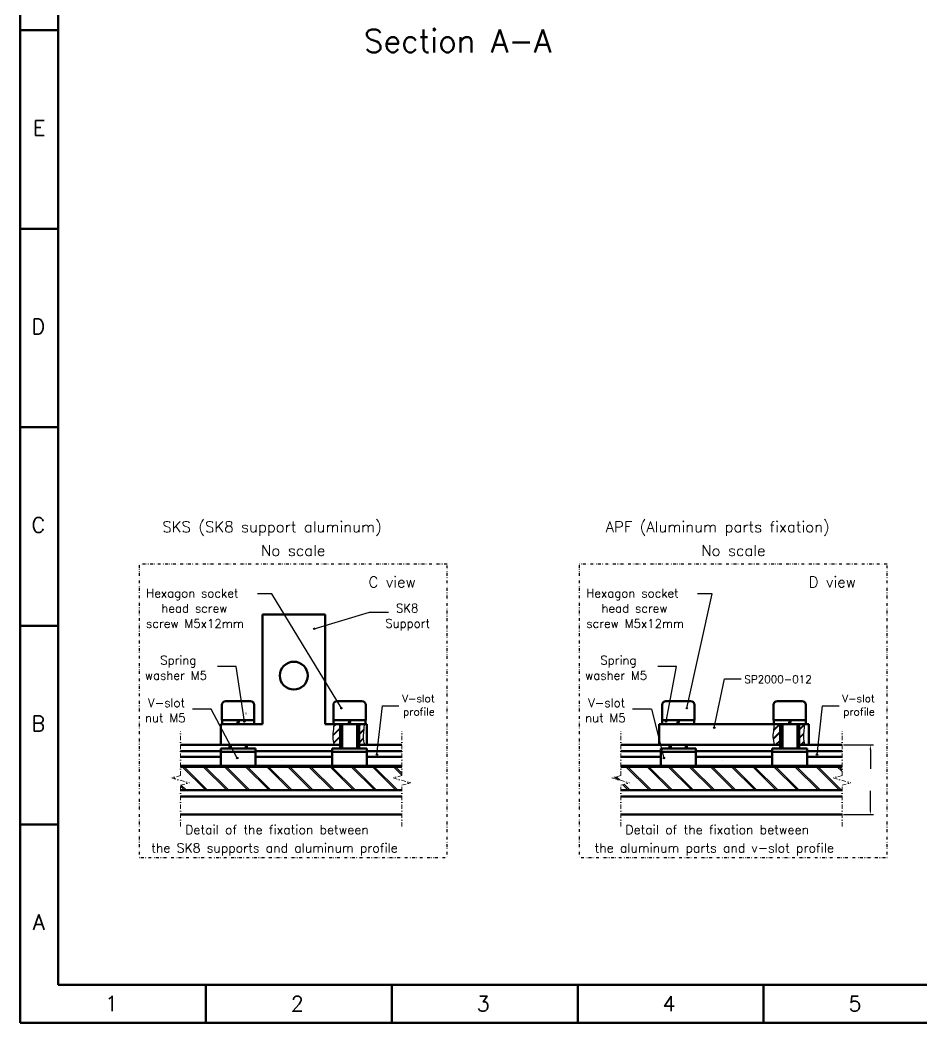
# Model space of a CAD drawing. Extents: x 28090 to 29926, y -10629 to -9321.
# Drawn here: x 28090 to 28684, y -10629 to -9968 of the extents above; entities that cross this region are included whole.
import ezdxf

# ---------------------------------------------------------------- set-up
doc = ezdxf.new("R2010")
doc.units = 0
doc.header["$PDMODE"] = 34
doc.linetypes.add('DASHDOTTINY', pattern=[3.81, 1.905, -0.9525, 0, -0.9525])
doc.linetypes.add('DIVIDETINY', pattern=[4.7625, 1.905, -0.9525, 0, -0.9525, 0, -0.9525])
doc.layers.get('0').update_dxf_attribs({"lineweight": 0})
for name, color, linetype in [('Cotas', 90, 'Continuous'), ('Detalhe', 132, 'DIVIDETINY'), ('Hachura', 9, 'Continuous')]:
    doc.layers.add(name, color=color, linetype=linetype)
for name, color, linetype, lineweight in [('Encurtamento', 61, 'DASHDOTTINY', 13), ('Fixação e Transmissão', 5, 'Continuous', 50), ('Perfis e Cantoneiras', 2, 'Continuous', 50), ('Peças Usinadas', 120, 'Continuous', 50)]:
    doc.layers.add(name, color=color, linetype=linetype, lineweight=lineweight)
doc.styles.get("Standard").update_dxf_attribs({"font": 'romans.shx'})
doc.dimstyles.get("Standard").update_dxf_attribs({"dimtxt": 3, "dimasz": 3, "dimexe": 2, "dimexo": 1, "dimgap": 1, "dimtad": 0, "dimtoh": 1, "dimcen": 0.09, "dimadec": 0, "dimazin": 0, "dimtfac": 1, "dimtdec": 4, "dimtofl": 0, "dimtmove": 0, "dimatfit": 3, "dimfxl": 1, "dimtolj": 1, "dimtzin": 0, "dimarcsym": 0})

# ---------------------------------------------------------------- blocks, each defined once
blk = doc.blocks.new('*D_1y')
at = {"color": 0, "linetype": 'ByBlock', "lineweight": -2}
for p, q in [((28632.12, -10445.57), (28651.76, -10445.57)), ((28649.76, -10448.57), (28649.76, -10461.29)), ((28649.76, -10488.43), (28649.76, -10475.72)), ((28632.12, -10491.43), (28651.76, -10491.43))]:
    blk.add_line(p, q, dxfattribs=at)
for points in [[(28649.76, -10445.57), (28649.26, -10448.57), (28649.76, -10445.57), (28650.26, -10448.57)], [(28649.76, -10491.43), (28650.26, -10488.43), (28649.76, -10491.43), (28649.26, -10488.43)]]:
    blk.add_solid(points, dxfattribs=at)
at = {"layer": 'Defpoints', "color": 0, "linetype": 'ByBlock', "lineweight": 0}
for p in [(28631.12, -10445.57), (28649.76, -10445.57), (28631.12, -10491.43), (28649.76, -10491.43)]:
    blk.add_point(p, dxfattribs=at)

msp = doc.modelspace()

# ---------------------------------------------------------------- hatches: boundary and pattern name
at = {"layer": 'Cotas'}
h = msp.add_hatch(color=256, dxfattribs=at)
h.dxf.hatch_style = 1
h.paths.add_polyline_path([(28283.585, -10369.49, 0.2411741), (28283.955, -10369.3, 0.6113775), (28283.585, -10368.578, 1), (28283.585, -10369.49)])
h = msp.add_hatch(color=256, dxfattribs=at)
h.dxf.hatch_style = 1
h.paths.add_polyline_path([(28301.542, -10421.889, 0.2411741), (28301.912, -10421.699, 0.6113775), (28301.542, -10420.977, 1), (28301.542, -10421.889)])
h = msp.add_hatch(color=256, dxfattribs=at)
h.dxf.hatch_style = 1
h.paths.add_polyline_path([(28528.907, -10421.889, 0.2411741), (28529.277, -10421.699, 0.6113775), (28528.907, -10420.977, 1), (28528.907, -10421.889)])
h = msp.add_hatch(color=256, dxfattribs=at)
h.dxf.hatch_style = 1
h.paths.add_polyline_path([(28237.626, -10430.658, 0.2411741), (28237.996, -10430.468, 0.6113775), (28237.626, -10429.746, 1), (28237.626, -10430.658)])
h = msp.add_hatch(color=256, dxfattribs=at)
h.dxf.hatch_style = 1
h.paths.add_polyline_path([(28515.21, -10430.658, 0.2411741), (28515.58, -10430.468, 0.6113775), (28515.21, -10429.746, 1), (28515.21, -10430.658)])
h = msp.add_hatch(color=256, dxfattribs=at)
h.dxf.hatch_style = 1
h.paths.add_polyline_path([(28546.958, -10434.728, 0.2411741), (28547.328, -10434.539, 0.6113775), (28546.958, -10433.816, 1), (28546.958, -10434.728)])
h = msp.add_hatch(color=256, dxfattribs=at)
h.dxf.hatch_style = 1
h.paths.add_polyline_path([(28324.822, -10452.379, 0.2411741), (28325.192, -10452.189, 0.6113775), (28324.822, -10451.466, 1), (28324.822, -10452.379)])
h = msp.add_hatch(color=256, dxfattribs=at)
h.dxf.hatch_style = 1
h.paths.add_polyline_path([(28614.613, -10452.379, 0.2411741), (28614.983, -10452.189, 0.6113775), (28614.613, -10451.466, 1), (28614.613, -10452.379)])
h = msp.add_hatch(color=256, dxfattribs=at)
h.dxf.hatch_style = 1
h.paths.add_polyline_path([(28232.95, -10454.621, 0.2411741), (28233.32, -10454.432, 0.6113775), (28232.95, -10453.709, 1), (28232.95, -10454.621)])
h = msp.add_hatch(color=256, dxfattribs=at)
h.dxf.hatch_style = 1
h.paths.add_polyline_path([(28513.773, -10454.621, 0.2411741), (28514.143, -10454.432, 0.6113775), (28513.773, -10453.709, 1), (28513.773, -10454.621)])
at = {"layer": 'Hachura'}
h = msp.add_hatch(dxfattribs=at)
h.set_pattern_fill('JIS_LC_8A', color=256, scale=0.5)
h.paths.add_polyline_path([(28300.62, -10431.815), (28296.631, -10431.815), (28296.627, -10432.007), (28296.626, -10432.115), (28296.624, -10432.223), (28296.622, -10432.331), (28296.619, -10432.439), (28296.617, -10432.547), (28296.615, -10432.654), (28296.612, -10432.762), (28296.61, -10432.87), (28296.608, -10432.924), (28296.607, -10432.978), (28296.605, -10433.032), (28296.604, -10433.086), (28296.602, -10433.14), (28296.601, -10433.194), (28296.599, -10433.248), (28296.597, -10433.302), (28296.596, -10433.356), (28296.594, -10433.41), (28296.592, -10433.464), (28296.59, -10433.518), (28296.588, -10433.572), (28296.586, -10433.626), (28296.584, -10433.68), (28296.581, -10433.734), (28296.579, -10433.788), (28296.577, -10433.842), (28296.574, -10433.896), (28296.572, -10433.95), (28296.569, -10434.004), (28296.566, -10434.058), (28296.563, -10434.111), (28296.561, -10434.165), (28296.558, -10434.219), (28296.554, -10434.273), (28296.551, -10434.327), (28296.548, -10434.381), (28296.545, -10434.435), (28296.541, -10434.489), (28296.537, -10434.543), (28296.534, -10434.597), (28296.53, -10434.651), (28296.526, -10434.705), (28296.522, -10434.759), (28296.518, -10434.813), (28296.514, -10434.867), (28296.509, -10434.921), (28296.505, -10434.974), (28296.5, -10435.028), (28296.495, -10435.082), (28296.491, -10435.136), (28296.485, -10435.19), (28296.48, -10435.244), (28296.477, -10435.283), (28296.473, -10435.321), (28296.469, -10435.36), (28296.465, -10435.398), (28296.461, -10435.437), (28296.457, -10435.475), (28296.453, -10435.514), (28296.449, -10435.552), (28296.444, -10435.591), (28296.44, -10435.629), (28296.436, -10435.668), (28296.431, -10435.706), (28296.427, -10435.744), (28296.422, -10435.783), (28296.418, -10435.821), (28296.413, -10435.86), (28296.409, -10435.898), (28296.404, -10435.937), (28296.395, -10436.014), (28296.385, -10436.091), (28296.375, -10436.168), (28296.365, -10436.245), (28296.355, -10436.322), (28296.345, -10436.398), (28296.335, -10436.475), (28296.325, -10436.552), (28296.315, -10436.629), (28296.294, -10436.783), (28296.252, -10437.09), (28296.232, -10437.244), (28296.222, -10437.321), (28296.211, -10437.398), (28296.201, -10437.475), (28296.191, -10437.551), (28296.181, -10437.628), (28296.171, -10437.705), (28296.162, -10437.782), (28296.152, -10437.858), (28296.143, -10437.935), (28296.138, -10437.974), (28296.134, -10438.012), (28296.129, -10438.05), (28296.125, -10438.089), (28296.12, -10438.127), (28296.116, -10438.165), (28296.111, -10438.204), (28296.107, -10438.242), (28296.103, -10438.28), (28296.099, -10438.319), (28296.094, -10438.357), (28296.09, -10438.395), (28296.086, -10438.434), (28296.082, -10438.472), (28296.078, -10438.51), (28296.075, -10438.549), (28296.071, -10438.587), (28296.067, -10438.625), (28296.064, -10438.664), (28296.06, -10438.702), (28296.056, -10438.74), (28296.053, -10438.779), (28296.05, -10438.817), (28296.046, -10438.855), (28296.043, -10438.894), (28296.04, -10438.932), (28296.037, -10438.97), (28296.034, -10439.009), (28296.031, -10439.047), (28296.029, -10439.085), (28296.026, -10439.123), (28296.023, -10439.162), (28296.021, -10439.2), (28296.018, -10439.238), (28296.016, -10439.276), (28296.014, -10439.315), (28296.012, -10439.353), (28296.01, -10439.391), (28296.008, -10439.43), (28296.006, -10439.468), (28296.004, -10439.506), (28296.003, -10439.544), (28296.001, -10439.582), (28296, -10439.621), (28295.999, -10439.659), (28295.997, -10439.697), (28295.996, -10439.735), (28295.995, -10439.774), (28295.995, -10439.812), (28295.994, -10439.85), (28295.993, -10439.888), (28295.993, -10439.927), (28295.992, -10439.965), (28295.992, -10440.003), (28295.992, -10440.041), (28295.992, -10440.079), (28295.992, -10440.117), (28295.993, -10440.156), (28295.993, -10440.177), (28295.993, -10440.198), (28295.993, -10440.219), (28295.994, -10440.24), (28295.994, -10440.283), (28295.995, -10440.325), (28295.996, -10440.368), (28295.998, -10440.41), (28295.999, -10440.452), (28296.001, -10440.495), (28296.002, -10440.537), (28296.004, -10440.579), (28296.006, -10440.622), (28296.008, -10440.664), (28296.011, -10440.706), (28296.013, -10440.749), (28296.016, -10440.791), (28296.019, -10440.833), (28296.021, -10440.876), (28296.024, -10440.918), (28296.028, -10440.96), (28296.031, -10441.003), (28296.034, -10441.045), (28296.038, -10441.087), (28296.042, -10441.129), (28296.046, -10441.172), (28296.049, -10441.214), (28296.054, -10441.256), (28296.058, -10441.299), (28296.062, -10441.341), (28296.067, -10441.383), (28296.071, -10441.425), (28296.076, -10441.468), (28296.081, -10441.51), (28296.086, -10441.552), (28296.091, -10441.594), (28296.096, -10441.637), (28296.102, -10441.679), (28296.107, -10441.721), (28296.113, -10441.763), (28296.118, -10441.806), (28296.124, -10441.848), (28296.13, -10441.89), (28296.136, -10441.932), (28296.142, -10441.974), (28296.148, -10442.017), (28296.155, -10442.059), (28296.161, -10442.101), (28296.168, -10442.143), (28296.174, -10442.186), (28296.181, -10442.228), (28296.188, -10442.27), (28296.195, -10442.312), (28296.202, -10442.354), (28296.209, -10442.396), (28296.216, -10442.439), (28296.224, -10442.481), (28296.231, -10442.523), (28296.239, -10442.565), (28296.246, -10442.607), (28296.254, -10442.65), (28296.262, -10442.692), (28296.27, -10442.734), (28296.278, -10442.776), (28296.286, -10442.818), (28296.294, -10442.86), (28296.302, -10442.903), (28296.31, -10442.945), (28296.319, -10442.987), (28296.327, -10443.029), (28296.336, -10443.071), (28296.344, -10443.113), (28296.353, -10443.155), (28296.362, -10443.198), (28296.37, -10443.24), (28296.379, -10443.282), (28296.388, -10443.324), (28296.397, -10443.366), (28296.406, -10443.408), (28296.415, -10443.45), (28296.425, -10443.492), (28296.434, -10443.535), (28296.443, -10443.577), (28296.453, -10443.619), (28296.462, -10443.661), (28296.472, -10443.703), (28296.481, -10443.745), (28296.491, -10443.787), (28296.5, -10443.829), (28296.51, -10443.872), (28296.52, -10443.914), (28296.53, -10443.956), (28296.54, -10443.998), (28296.549, -10444.04), (28296.559, -10444.082), (28296.569, -10444.124), (28296.579, -10444.166), (28296.59, -10444.208), (28296.61, -10444.293), (28296.63, -10444.377), (28296.651, -10444.461), (28296.672, -10444.545), (28296.692, -10444.629), (28296.713, -10444.713), (28296.734, -10444.798), (28296.756, -10444.882), (28296.777, -10444.966), (28296.798, -10445.05), (28296.82, -10445.134), (28296.841, -10445.218), (28296.884, -10445.387), (28296.927, -10445.554), (28296.927, -10445.573), (28300.62, -10445.573), (28300.62, -10431.815)])
h = msp.add_hatch(dxfattribs=at)
h.set_pattern_fill('JIS_LC_8A', color=256, scale=0.5)
h.paths.add_polyline_path([(28316.344, -10436.265), (28316.352, -10436.195), (28316.359, -10436.125), (28316.367, -10436.056), (28316.374, -10435.986), (28316.381, -10435.916), (28316.388, -10435.847), (28316.395, -10435.777), (28316.402, -10435.707), (28316.409, -10435.637), (28316.415, -10435.577), (28316.42, -10435.517), (28316.426, -10435.457), (28316.431, -10435.398), (28316.437, -10435.338), (28316.442, -10435.278), (28316.447, -10435.218), (28316.452, -10435.158), (28316.457, -10435.098), (28316.462, -10435.038), (28316.466, -10434.978), (28316.471, -10434.918), (28316.476, -10434.858), (28316.48, -10434.798), (28316.485, -10434.738), (28316.489, -10434.678), (28316.493, -10434.618), (28316.497, -10434.558), (28316.502, -10434.498), (28316.506, -10434.438), (28316.51, -10434.378), (28316.514, -10434.318), (28316.517, -10434.258), (28316.521, -10434.199), (28316.525, -10434.139), (28316.529, -10434.079), (28316.532, -10434.019), (28316.536, -10433.959), (28316.539, -10433.899), (28316.543, -10433.839), (28316.546, -10433.779), (28316.549, -10433.719), (28316.552, -10433.659), (28316.556, -10433.599), (28316.559, -10433.539), (28316.562, -10433.479), (28316.565, -10433.419), (28316.568, -10433.359), (28316.571, -10433.299), (28316.574, -10433.239), (28316.58, -10433.119), (28316.585, -10432.999), (28316.591, -10432.88), (28316.596, -10432.76), (28316.601, -10432.64), (28316.607, -10432.52), (28316.612, -10432.4), (28316.617, -10432.28), (28316.627, -10432.04), (28316.636, -10431.815), (28313.086, -10431.815), (28313.086, -10445.573), (28316.865, -10445.573), (28316.828, -10445.407), (28316.79, -10445.236), (28316.771, -10445.15), (28316.753, -10445.065), (28316.734, -10444.979), (28316.715, -10444.893), (28316.697, -10444.808), (28316.678, -10444.722), (28316.66, -10444.637), (28316.641, -10444.551), (28316.623, -10444.466), (28316.605, -10444.38), (28316.587, -10444.295), (28316.569, -10444.209), (28316.551, -10444.124), (28316.534, -10444.038), (28316.525, -10443.995), (28316.516, -10443.952), (28316.508, -10443.91), (28316.499, -10443.867), (28316.491, -10443.824), (28316.482, -10443.781), (28316.474, -10443.738), (28316.465, -10443.696), (28316.457, -10443.653), (28316.448, -10443.61), (28316.44, -10443.567), (28316.432, -10443.524), (28316.424, -10443.482), (28316.416, -10443.439), (28316.408, -10443.396), (28316.4, -10443.353), (28316.392, -10443.31), (28316.384, -10443.268), (28316.376, -10443.225), (28316.368, -10443.182), (28316.361, -10443.139), (28316.353, -10443.096), (28316.345, -10443.053), (28316.338, -10443.011), (28316.331, -10442.968), (28316.323, -10442.925), (28316.316, -10442.882), (28316.309, -10442.839), (28316.301, -10442.796), (28316.294, -10442.754), (28316.287, -10442.711), (28316.28, -10442.668), (28316.274, -10442.625), (28316.267, -10442.582), (28316.26, -10442.539), (28316.253, -10442.497), (28316.247, -10442.454), (28316.24, -10442.411), (28316.234, -10442.368), (28316.228, -10442.325), (28316.221, -10442.282), (28316.215, -10442.239), (28316.209, -10442.197), (28316.203, -10442.154), (28316.197, -10442.111), (28316.192, -10442.068), (28316.186, -10442.025), (28316.18, -10441.982), (28316.175, -10441.939), (28316.169, -10441.896), (28316.164, -10441.853), (28316.159, -10441.811), (28316.154, -10441.768), (28316.149, -10441.725), (28316.144, -10441.682), (28316.139, -10441.639), (28316.134, -10441.596), (28316.13, -10441.553), (28316.125, -10441.51), (28316.121, -10441.467), (28316.116, -10441.424), (28316.112, -10441.381), (28316.108, -10441.339), (28316.104, -10441.296), (28316.1, -10441.253), (28316.097, -10441.21), (28316.093, -10441.167), (28316.089, -10441.124), (28316.086, -10441.081), (28316.083, -10441.038), (28316.079, -10440.995), (28316.076, -10440.952), (28316.073, -10440.909), (28316.071, -10440.866), (28316.068, -10440.823), (28316.065, -10440.78), (28316.063, -10440.737), (28316.061, -10440.694), (28316.058, -10440.651), (28316.056, -10440.608), (28316.054, -10440.565), (28316.053, -10440.522), (28316.051, -10440.479), (28316.049, -10440.436), (28316.048, -10440.393), (28316.047, -10440.35), (28316.045, -10440.307), (28316.044, -10440.264), (28316.044, -10440.221), (28316.043, -10440.178), (28316.042, -10440.135), (28316.042, -10440.092), (28316.041, -10440.057), (28316.041, -10440.023), (28316.041, -10439.988), (28316.041, -10439.953), (28316.041, -10439.919), (28316.041, -10439.884), (28316.042, -10439.849), (28316.042, -10439.814), (28316.043, -10439.78), (28316.043, -10439.745), (28316.044, -10439.71), (28316.044, -10439.676), (28316.045, -10439.641), (28316.046, -10439.606), (28316.047, -10439.571), (28316.048, -10439.537), (28316.049, -10439.502), (28316.05, -10439.467), (28316.051, -10439.433), (28316.053, -10439.398), (28316.054, -10439.363), (28316.055, -10439.328), (28316.057, -10439.294), (28316.058, -10439.259), (28316.06, -10439.224), (28316.062, -10439.189), (28316.064, -10439.155), (28316.065, -10439.12), (28316.067, -10439.085), (28316.069, -10439.05), (28316.071, -10439.016), (28316.073, -10438.981), (28316.076, -10438.946), (28316.078, -10438.911), (28316.08, -10438.877), (28316.082, -10438.842), (28316.085, -10438.807), (28316.087, -10438.772), (28316.09, -10438.737), (28316.092, -10438.703), (28316.095, -10438.668), (28316.098, -10438.633), (28316.1, -10438.598), (28316.103, -10438.564), (28316.106, -10438.529), (28316.109, -10438.494), (28316.112, -10438.459), (28316.114, -10438.424), (28316.117, -10438.39), (28316.12, -10438.355), (28316.124, -10438.32), (28316.127, -10438.285), (28316.133, -10438.216), (28316.139, -10438.146), (28316.146, -10438.076), (28316.153, -10438.007), (28316.16, -10437.937), (28316.167, -10437.868), (28316.174, -10437.798), (28316.181, -10437.728), (28316.189, -10437.659), (28316.196, -10437.589), (28316.204, -10437.519), (28316.211, -10437.45), (28316.219, -10437.38), (28316.227, -10437.31), (28316.234, -10437.241), (28316.242, -10437.171), (28316.258, -10437.032), (28316.29, -10436.753), (28316.305, -10436.613), (28316.321, -10436.474), (28316.329, -10436.404), (28316.336, -10436.335), (28316.344, -10436.265)])
h = msp.add_hatch(dxfattribs=at)
h.set_pattern_fill('JIS_LC_8A', color=256, scale=0.5)
h.paths.add_polyline_path([(28590.411, -10431.815), (28586.421, -10431.815), (28586.418, -10432.007), (28586.416, -10432.115), (28586.414, -10432.223), (28586.412, -10432.331), (28586.41, -10432.439), (28586.408, -10432.547), (28586.405, -10432.654), (28586.403, -10432.762), (28586.4, -10432.87), (28586.399, -10432.924), (28586.397, -10432.978), (28586.396, -10433.032), (28586.394, -10433.086), (28586.393, -10433.14), (28586.391, -10433.194), (28586.39, -10433.248), (28586.388, -10433.302), (28586.386, -10433.356), (28586.384, -10433.41), (28586.382, -10433.464), (28586.38, -10433.518), (28586.378, -10433.572), (28586.376, -10433.626), (28586.374, -10433.68), (28586.372, -10433.734), (28586.369, -10433.788), (28586.367, -10433.842), (28586.365, -10433.896), (28586.362, -10433.95), (28586.359, -10434.004), (28586.357, -10434.058), (28586.354, -10434.111), (28586.351, -10434.165), (28586.348, -10434.219), (28586.345, -10434.273), (28586.342, -10434.327), (28586.338, -10434.381), (28586.335, -10434.435), (28586.332, -10434.489), (28586.328, -10434.543), (28586.324, -10434.597), (28586.32, -10434.651), (28586.316, -10434.705), (28586.312, -10434.759), (28586.308, -10434.813), (28586.304, -10434.867), (28586.3, -10434.921), (28586.295, -10434.974), (28586.291, -10435.028), (28586.286, -10435.082), (28586.281, -10435.136), (28586.276, -10435.19), (28586.271, -10435.244), (28586.267, -10435.283), (28586.263, -10435.321), (28586.259, -10435.36), (28586.255, -10435.398), (28586.251, -10435.437), (28586.247, -10435.475), (28586.243, -10435.514), (28586.239, -10435.552), (28586.235, -10435.591), (28586.23, -10435.629), (28586.226, -10435.668), (28586.222, -10435.706), (28586.217, -10435.744), (28586.213, -10435.783), (28586.208, -10435.821), (28586.204, -10435.86), (28586.199, -10435.898), (28586.194, -10435.937), (28586.185, -10436.014), (28586.175, -10436.091), (28586.166, -10436.168), (28586.156, -10436.245), (28586.146, -10436.322), (28586.136, -10436.398), (28586.126, -10436.475), (28586.115, -10436.552), (28586.105, -10436.629), (28586.084, -10436.783), (28586.043, -10437.09), (28586.022, -10437.244), (28586.012, -10437.321), (28586.002, -10437.398), (28585.992, -10437.475), (28585.982, -10437.551), (28585.972, -10437.628), (28585.962, -10437.705), (28585.952, -10437.782), (28585.943, -10437.858), (28585.933, -10437.935), (28585.929, -10437.974), (28585.924, -10438.012), (28585.919, -10438.05), (28585.915, -10438.089), (28585.911, -10438.127), (28585.906, -10438.165), (28585.902, -10438.204), (28585.897, -10438.242), (28585.893, -10438.28), (28585.889, -10438.319), (28585.885, -10438.357), (28585.881, -10438.395), (28585.877, -10438.434), (28585.873, -10438.472), (28585.869, -10438.51), (28585.865, -10438.549), (28585.861, -10438.587), (28585.858, -10438.625), (28585.854, -10438.664), (28585.85, -10438.702), (28585.847, -10438.74), (28585.844, -10438.779), (28585.84, -10438.817), (28585.837, -10438.855), (28585.834, -10438.894), (28585.831, -10438.932), (28585.828, -10438.97), (28585.825, -10439.009), (28585.822, -10439.047), (28585.819, -10439.085), (28585.816, -10439.123), (28585.814, -10439.162), (28585.811, -10439.2), (28585.809, -10439.238), (28585.807, -10439.276), (28585.804, -10439.315), (28585.802, -10439.353), (28585.8, -10439.391), (28585.798, -10439.43), (28585.796, -10439.468), (28585.795, -10439.506), (28585.793, -10439.544), (28585.792, -10439.582), (28585.79, -10439.621), (28585.789, -10439.659), (28585.788, -10439.697), (28585.787, -10439.735), (28585.786, -10439.774), (28585.785, -10439.812), (28585.784, -10439.85), (28585.784, -10439.888), (28585.783, -10439.927), (28585.783, -10439.965), (28585.783, -10440.003), (28585.782, -10440.041), (28585.782, -10440.079), (28585.783, -10440.117), (28585.783, -10440.156), (28585.783, -10440.177), (28585.783, -10440.198), (28585.784, -10440.219), (28585.784, -10440.24), (28585.785, -10440.283), (28585.786, -10440.325), (28585.787, -10440.368), (28585.788, -10440.41), (28585.79, -10440.452), (28585.791, -10440.495), (28585.793, -10440.537), (28585.795, -10440.579), (28585.797, -10440.622), (28585.799, -10440.664), (28585.801, -10440.706), (28585.804, -10440.749), (28585.806, -10440.791), (28585.809, -10440.833), (28585.812, -10440.876), (28585.815, -10440.918), (28585.818, -10440.96), (28585.821, -10441.003), (28585.825, -10441.045), (28585.828, -10441.087), (28585.832, -10441.129), (28585.836, -10441.172), (28585.84, -10441.214), (28585.844, -10441.256), (28585.848, -10441.299), (28585.853, -10441.341), (28585.857, -10441.383), (28585.862, -10441.425), (28585.866, -10441.468), (28585.871, -10441.51), (28585.876, -10441.552), (28585.881, -10441.594), (28585.887, -10441.637), (28585.892, -10441.679), (28585.897, -10441.721), (28585.903, -10441.763), (28585.909, -10441.806), (28585.914, -10441.848), (28585.92, -10441.89), (28585.926, -10441.932), (28585.933, -10441.974), (28585.939, -10442.017), (28585.945, -10442.059), (28585.952, -10442.101), (28585.958, -10442.143), (28585.965, -10442.186), (28585.972, -10442.228), (28585.978, -10442.27), (28585.985, -10442.312), (28585.992, -10442.354), (28586, -10442.396), (28586.007, -10442.439), (28586.014, -10442.481), (28586.022, -10442.523), (28586.029, -10442.565), (28586.037, -10442.607), (28586.044, -10442.65), (28586.052, -10442.692), (28586.06, -10442.734), (28586.068, -10442.776), (28586.076, -10442.818), (28586.084, -10442.86), (28586.092, -10442.903), (28586.101, -10442.945), (28586.109, -10442.987), (28586.117, -10443.029), (28586.126, -10443.071), (28586.135, -10443.113), (28586.143, -10443.155), (28586.152, -10443.198), (28586.161, -10443.24), (28586.17, -10443.282), (28586.179, -10443.324), (28586.188, -10443.366), (28586.197, -10443.408), (28586.206, -10443.45), (28586.215, -10443.492), (28586.224, -10443.535), (28586.234, -10443.577), (28586.243, -10443.619), (28586.252, -10443.661), (28586.262, -10443.703), (28586.272, -10443.745), (28586.281, -10443.787), (28586.291, -10443.829), (28586.301, -10443.872), (28586.31, -10443.914), (28586.32, -10443.956), (28586.33, -10443.998), (28586.34, -10444.04), (28586.35, -10444.082), (28586.36, -10444.124), (28586.37, -10444.166), (28586.38, -10444.208), (28586.4, -10444.293), (28586.421, -10444.377), (28586.441, -10444.461), (28586.462, -10444.545), (28586.483, -10444.629), (28586.504, -10444.713), (28586.525, -10444.798), (28586.546, -10444.882), (28586.567, -10444.966), (28586.589, -10445.05), (28586.61, -10445.134), (28586.631, -10445.218), (28586.674, -10445.387), (28586.717, -10445.554), (28586.717, -10445.573), (28590.411, -10445.573), (28590.411, -10431.815)])
h = msp.add_hatch(dxfattribs=at)
h.set_pattern_fill('JIS_LC_8A', color=256, scale=0.5)
h.paths.add_polyline_path([(28606.135, -10436.265), (28606.142, -10436.195), (28606.15, -10436.125), (28606.157, -10436.056), (28606.164, -10435.986), (28606.172, -10435.916), (28606.179, -10435.847), (28606.186, -10435.777), (28606.193, -10435.707), (28606.199, -10435.637), (28606.205, -10435.577), (28606.211, -10435.517), (28606.216, -10435.457), (28606.222, -10435.398), (28606.227, -10435.338), (28606.232, -10435.278), (28606.237, -10435.218), (28606.242, -10435.158), (28606.247, -10435.098), (28606.252, -10435.038), (28606.257, -10434.978), (28606.262, -10434.918), (28606.266, -10434.858), (28606.271, -10434.798), (28606.275, -10434.738), (28606.279, -10434.678), (28606.284, -10434.618), (28606.288, -10434.558), (28606.292, -10434.498), (28606.296, -10434.438), (28606.3, -10434.378), (28606.304, -10434.318), (28606.308, -10434.258), (28606.312, -10434.199), (28606.315, -10434.139), (28606.319, -10434.079), (28606.323, -10434.019), (28606.326, -10433.959), (28606.33, -10433.899), (28606.333, -10433.839), (28606.336, -10433.779), (28606.34, -10433.719), (28606.343, -10433.659), (28606.346, -10433.599), (28606.349, -10433.539), (28606.352, -10433.479), (28606.355, -10433.419), (28606.358, -10433.359), (28606.361, -10433.299), (28606.364, -10433.239), (28606.37, -10433.119), (28606.376, -10432.999), (28606.381, -10432.88), (28606.387, -10432.76), (28606.392, -10432.64), (28606.397, -10432.52), (28606.402, -10432.4), (28606.407, -10432.28), (28606.417, -10432.04), (28606.426, -10431.815), (28602.876, -10431.815), (28602.876, -10445.573), (28606.655, -10445.573), (28606.618, -10445.407), (28606.581, -10445.236), (28606.562, -10445.15), (28606.543, -10445.065), (28606.524, -10444.979), (28606.506, -10444.893), (28606.487, -10444.808), (28606.468, -10444.722), (28606.45, -10444.637), (28606.432, -10444.551), (28606.413, -10444.466), (28606.395, -10444.38), (28606.377, -10444.295), (28606.359, -10444.209), (28606.342, -10444.124), (28606.324, -10444.038), (28606.315, -10443.995), (28606.307, -10443.952), (28606.298, -10443.91), (28606.29, -10443.867), (28606.281, -10443.824), (28606.272, -10443.781), (28606.264, -10443.738), (28606.256, -10443.696), (28606.247, -10443.653), (28606.239, -10443.61), (28606.231, -10443.567), (28606.222, -10443.524), (28606.214, -10443.482), (28606.206, -10443.439), (28606.198, -10443.396), (28606.19, -10443.353), (28606.182, -10443.31), (28606.174, -10443.268), (28606.167, -10443.225), (28606.159, -10443.182), (28606.151, -10443.139), (28606.143, -10443.096), (28606.136, -10443.053), (28606.128, -10443.011), (28606.121, -10442.968), (28606.114, -10442.925), (28606.106, -10442.882), (28606.099, -10442.839), (28606.092, -10442.796), (28606.085, -10442.754), (28606.078, -10442.711), (28606.071, -10442.668), (28606.064, -10442.625), (28606.057, -10442.582), (28606.05, -10442.539), (28606.044, -10442.497), (28606.037, -10442.454), (28606.031, -10442.411), (28606.024, -10442.368), (28606.018, -10442.325), (28606.012, -10442.282), (28606.006, -10442.239), (28606, -10442.197), (28605.994, -10442.154), (28605.988, -10442.111), (28605.982, -10442.068), (28605.976, -10442.025), (28605.971, -10441.982), (28605.965, -10441.939), (28605.96, -10441.896), (28605.955, -10441.853), (28605.949, -10441.811), (28605.944, -10441.768), (28605.939, -10441.725), (28605.934, -10441.682), (28605.929, -10441.639), (28605.925, -10441.596), (28605.92, -10441.553), (28605.916, -10441.51), (28605.911, -10441.467), (28605.907, -10441.424), (28605.903, -10441.381), (28605.899, -10441.339), (28605.895, -10441.296), (28605.891, -10441.253), (28605.887, -10441.21), (28605.883, -10441.167), (28605.88, -10441.124), (28605.876, -10441.081), (28605.873, -10441.038), (28605.87, -10440.995), (28605.867, -10440.952), (28605.864, -10440.909), (28605.861, -10440.866), (28605.858, -10440.823), (28605.856, -10440.78), (28605.853, -10440.737), (28605.851, -10440.694), (28605.849, -10440.651), (28605.847, -10440.608), (28605.845, -10440.565), (28605.843, -10440.522), (28605.841, -10440.479), (28605.84, -10440.436), (28605.838, -10440.393), (28605.837, -10440.35), (28605.836, -10440.307), (28605.835, -10440.264), (28605.834, -10440.221), (28605.833, -10440.178), (28605.833, -10440.135), (28605.832, -10440.092), (28605.832, -10440.057), (28605.832, -10440.023), (28605.832, -10439.988), (28605.832, -10439.953), (28605.832, -10439.919), (28605.832, -10439.884), (28605.832, -10439.849), (28605.833, -10439.814), (28605.833, -10439.78), (28605.833, -10439.745), (28605.834, -10439.71), (28605.835, -10439.676), (28605.836, -10439.641), (28605.836, -10439.606), (28605.837, -10439.571), (28605.838, -10439.537), (28605.839, -10439.502), (28605.84, -10439.467), (28605.842, -10439.433), (28605.843, -10439.398), (28605.844, -10439.363), (28605.846, -10439.328), (28605.847, -10439.294), (28605.849, -10439.259), (28605.851, -10439.224), (28605.852, -10439.189), (28605.854, -10439.155), (28605.856, -10439.12), (28605.858, -10439.085), (28605.86, -10439.05), (28605.862, -10439.016), (28605.864, -10438.981), (28605.866, -10438.946), (28605.868, -10438.911), (28605.87, -10438.877), (28605.873, -10438.842), (28605.875, -10438.807), (28605.878, -10438.772), (28605.88, -10438.737), (28605.883, -10438.703), (28605.885, -10438.668), (28605.888, -10438.633), (28605.891, -10438.598), (28605.893, -10438.564), (28605.896, -10438.529), (28605.899, -10438.494), (28605.902, -10438.459), (28605.905, -10438.424), (28605.908, -10438.39), (28605.911, -10438.355), (28605.914, -10438.32), (28605.917, -10438.285), (28605.923, -10438.216), (28605.93, -10438.146), (28605.937, -10438.076), (28605.943, -10438.007), (28605.95, -10437.937), (28605.957, -10437.868), (28605.964, -10437.798), (28605.972, -10437.728), (28605.979, -10437.659), (28605.986, -10437.589), (28605.994, -10437.519), (28606.002, -10437.45), (28606.009, -10437.38), (28606.017, -10437.31), (28606.025, -10437.241), (28606.033, -10437.171), (28606.048, -10437.032), (28606.08, -10436.753), (28606.096, -10436.613), (28606.111, -10436.474), (28606.119, -10436.404), (28606.127, -10436.335), (28606.135, -10436.265)])
h = msp.add_hatch(dxfattribs=at)
h.set_pattern_fill('JIS_LC_8A', color=256, scale=1.261202, angle=270)
h.paths.add_polyline_path([(28341.329, -10475.381), (28341.329, -10472.122), (28347.174, -10470.519), (28335.484, -10467.314), (28341.329, -10465.711), (28341.329, -10459.903), (28195.594, -10459.903), (28195.594, -10465.711), (28189.748, -10467.314), (28201.439, -10470.519), (28195.594, -10472.122), (28195.594, -10475.381), (28341.329, -10475.381)])
h = msp.add_hatch(dxfattribs=at)
h.set_pattern_fill('JIS_LC_8A', color=256, scale=1.261202, angle=270)
h.paths.add_polyline_path([(28631.119, -10475.381), (28631.119, -10472.122), (28636.965, -10470.519), (28625.274, -10467.314), (28631.119, -10465.711), (28631.119, -10459.903), (28485.384, -10459.903), (28485.384, -10465.711), (28479.539, -10467.314), (28491.229, -10470.519), (28485.384, -10472.122), (28485.384, -10475.381), (28631.119, -10475.381)])

# ---------------------------------------------------------------- linework, layer by layer
at = {"layer": 'Cotas'}
for p, q in [((28255.74, -10346.027), (28246.139, -10346.027)), ((28301.542, -10421.433), (28255.74, -10346.027)), ((28528.907, -10421.433), (28545.531, -10346.027)), ((28545.531, -10346.027), (28535.929, -10346.027)), ((28283.585, -10369.034), (28320.061, -10358.202)), ((28320.061, -10358.202), (28332.412, -10358.202)), ((28232.289, -10393.889), (28219.938, -10393.889)), ((28237.626, -10430.202), (28232.289, -10393.889)), ((28522.079, -10393.889), (28509.728, -10393.889)), ((28515.21, -10430.202), (28522.079, -10393.889)), ((28546.958, -10434.272), (28553.753, -10402.12)), ((28553.753, -10402.12), (28564.645, -10402.12)), ((28215.785, -10421.903), (28203.434, -10421.903)), ((28232.95, -10454.165), (28215.785, -10421.903)), ((28324.822, -10451.922), (28328.444, -10419.771)), ((28328.444, -10419.771), (28339.335, -10419.771)), ((28505.576, -10421.903), (28493.225, -10421.903)), ((28505.576, -10421.903), (28513.773, -10454.165)), ((28614.613, -10451.922), (28618.234, -10419.771)), ((28618.234, -10419.771), (28629.126, -10419.771))]:
    msp.add_line(p, q, dxfattribs=at)
for centre in [(28283.585, -10369.034), (28301.542, -10421.433), (28528.907, -10421.433), (28237.626, -10430.202), (28515.21, -10430.202), (28546.958, -10434.272), (28324.822, -10451.922), (28614.613, -10451.922), (28232.95, -10454.165), (28513.773, -10454.165)]:
    msp.add_circle(centre, 0.456, dxfattribs=at)
at = {"layer": 'Detalhe', "flags": 128}
for points in [[(28371.033, -10326.524), (28168.323, -10326.524), (28168.323, -10519.683), (28371.033, -10519.683)], [(28660.823, -10326.524), (28458.114, -10326.524), (28458.114, -10519.683), (28660.823, -10519.683)]]:
    msp.add_lwpolyline(points, close=True, dxfattribs=at)
at = {"layer": 'Encurtamento', "color": 4, "ltscale": 1.5}
for p, q in [((28195.594, -10465.711), (28195.594, -10436.547)), ((28341.329, -10465.711), (28341.329, -10436.547)), ((28485.384, -10465.711), (28485.384, -10436.547)), ((28631.119, -10465.711), (28631.119, -10436.547)), ((28195.594, -10465.711), (28189.748, -10467.314)), ((28189.748, -10467.314), (28201.439, -10470.519)), ((28195.594, -10472.122), (28201.439, -10470.519)), ((28195.594, -10499.319), (28195.594, -10472.122)), ((28341.329, -10465.711), (28335.484, -10467.314)), ((28335.484, -10467.314), (28347.174, -10470.519)), ((28341.329, -10472.122), (28347.174, -10470.519)), ((28341.329, -10499.319), (28341.329, -10472.122)), ((28485.384, -10465.711), (28479.539, -10467.314)), ((28479.539, -10467.314), (28491.229, -10470.519)), ((28485.384, -10472.122), (28491.229, -10470.519)), ((28485.384, -10499.319), (28485.384, -10472.122)), ((28631.119, -10465.711), (28625.274, -10467.314)), ((28625.274, -10467.314), (28636.965, -10470.519)), ((28631.119, -10472.122), (28636.965, -10470.519)), ((28631.119, -10499.319), (28631.119, -10472.122))]:
    msp.add_line(p, q, dxfattribs=at)
at = {"layer": 'Fixação e Transmissão'}
for p, q in [((28249.528, -10431.815), (28249.528, -10359.585)), ((28290.802, -10359.585), (28249.528, -10359.585)), ((28290.802, -10431.815), (28290.802, -10359.585)), ((28222.818, -10429.292), (28222.818, -10419.26)), ((28225.326, -10416.752), (28241.628, -10416.752)), ((28244.136, -10419.26), (28244.136, -10429.292)), ((28296.194, -10429.292), (28296.194, -10419.26)), ((28298.702, -10416.752), (28315.004, -10416.752)), ((28317.512, -10419.26), (28317.512, -10429.292)), ((28512.608, -10429.292), (28512.608, -10419.26)), ((28515.116, -10416.752), (28531.418, -10416.752)), ((28533.926, -10419.26), (28533.926, -10429.292)), ((28585.984, -10429.292), (28585.984, -10419.26)), ((28588.492, -10416.752), (28604.794, -10416.752)), ((28607.302, -10419.26), (28607.302, -10429.292)), ((28222.012, -10445.573), (28222.012, -10431.815)), ((28222.012, -10431.815), (28249.528, -10431.815)), ((28222.818, -10429.292), (28244.136, -10429.292)), ((28222.929, -10429.292), (28233.477, -10429.292)), ((28222.929, -10431.815), (28244.026, -10431.815)), ((28233.477, -10429.292), (28232.795, -10431.815)), ((28234.16, -10429.292), (28233.477, -10431.815)), ((28318.318, -10431.815), (28290.802, -10431.815)), ((28296.194, -10429.292), (28317.512, -10429.292)), ((28296.305, -10429.292), (28306.853, -10429.292)), ((28296.305, -10431.815), (28317.402, -10431.815)), ((28300.62, -10431.815), (28300.62, -10447.864)), ((28301.12, -10431.815), (28301.12, -10447.864)), ((28306.853, -10429.292), (28306.171, -10431.815)), ((28307.536, -10429.292), (28306.853, -10431.815)), ((28312.586, -10431.815), (28312.586, -10447.864)), ((28313.086, -10431.815), (28313.086, -10447.864)), ((28318.318, -10445.573), (28318.318, -10431.815)), ((28512.608, -10429.292), (28533.926, -10429.292)), ((28512.72, -10429.292), (28523.268, -10429.292)), ((28512.72, -10431.815), (28533.816, -10431.815)), ((28523.268, -10429.292), (28522.585, -10431.815)), ((28523.95, -10429.292), (28523.268, -10431.815)), ((28585.984, -10429.292), (28607.302, -10429.292)), ((28586.096, -10429.292), (28596.644, -10429.292)), ((28586.096, -10431.815), (28607.192, -10431.815)), ((28590.411, -10431.815), (28590.411, -10447.864)), ((28590.911, -10431.815), (28590.911, -10447.864)), ((28596.644, -10429.292), (28595.961, -10431.815)), ((28597.326, -10429.292), (28596.644, -10431.815)), ((28602.376, -10431.815), (28602.376, -10447.864)), ((28602.876, -10431.815), (28602.876, -10447.864)), ((28222.012, -10445.573), (28301.12, -10445.573)), ((28227.744, -10445.571), (28227.744, -10447.864)), ((28239.21, -10445.571), (28239.21, -10447.864)), ((28312.586, -10445.573), (28318.318, -10445.573)), ((28517.535, -10445.571), (28517.535, -10447.864)), ((28529, -10445.571), (28529, -10447.864)), ((28222.011, -10447.864), (28222.011, -10459.33)), ((28244.942, -10447.864), (28222.011, -10447.864)), ((28244.942, -10450.157), (28222.011, -10450.157)), ((28244.942, -10447.864), (28244.942, -10459.33)), ((28295.387, -10447.864), (28295.387, -10459.33)), ((28318.318, -10447.864), (28295.387, -10447.864)), ((28295.387, -10450.157), (28318.318, -10450.157)), ((28318.318, -10447.864), (28318.318, -10459.33)), ((28511.802, -10447.864), (28511.802, -10459.33)), ((28534.733, -10447.864), (28511.802, -10447.864)), ((28534.733, -10450.157), (28511.802, -10450.157)), ((28534.733, -10447.864), (28534.733, -10459.33)), ((28585.178, -10447.864), (28585.178, -10459.33)), ((28608.109, -10447.864), (28585.178, -10447.864)), ((28585.178, -10450.157), (28608.109, -10450.157)), ((28608.109, -10447.864), (28608.109, -10459.33)), ((28262.32, -10455.794), (28262.32, -10455.794)), ((28552.111, -10455.794), (28552.111, -10455.794)), ((28244.942, -10459.329), (28222.011, -10459.33)), ((28318.318, -10459.329), (28295.387, -10459.329)), ((28534.733, -10459.329), (28511.802, -10459.33)), ((28608.109, -10459.329), (28585.178, -10459.329))]:
    msp.add_line(p, q, dxfattribs=at)
at = {"layer": 'Fixação e Transmissão', "ltscale": 0.1}
for p, q in [((28222.929, -10431.815), (28222.929, -10429.292)), ((28244.026, -10431.815), (28244.026, -10429.292)), ((28296.305, -10431.815), (28296.305, -10429.292)), ((28317.402, -10431.815), (28317.402, -10429.292)), ((28512.72, -10431.815), (28512.72, -10429.292)), ((28533.816, -10431.815), (28533.816, -10429.292)), ((28586.096, -10431.815), (28586.096, -10429.292)), ((28607.192, -10431.815), (28607.192, -10429.292))]:
    msp.add_line(p, q, dxfattribs=at)
at = {"layer": 'Fixação e Transmissão'}
msp.add_circle((28270.165, -10399.918), 9.172, dxfattribs=at)
for centre, radius, start, end in [((28225.326, -10419.26), 2.508, 90, 180), ((28241.628, -10419.26), 2.508, 360, 90), ((28298.702, -10419.26), 2.508, 90, 180), ((28315.004, -10419.26), 2.508, 0, 90), ((28515.116, -10419.26), 2.508, 90, 180), ((28531.418, -10419.26), 2.508, 0, 90), ((28588.492, -10419.26), 2.508, 90, 180), ((28604.794, -10419.26), 2.508, 360, 90), ((28238.636, -10426.082), 1.147, 82.445675, 90), ((28528.426, -10426.082), 1.147, 82.445675, 90)]:
    msp.add_arc(centre, radius, start, end, dxfattribs=at)
at = {"layer": 'Hachura'}
for p, q in [((28302.267, -10431.815), (28302.267, -10447.864)), ((28311.439, -10431.815), (28311.439, -10447.864)), ((28592.057, -10431.815), (28592.057, -10447.864)), ((28601.229, -10431.815), (28601.229, -10447.864)), ((28228.891, -10445.571), (28228.891, -10447.864)), ((28238.063, -10445.571), (28238.063, -10447.864)), ((28518.681, -10445.571), (28518.681, -10447.864)), ((28527.853, -10445.571), (28527.853, -10447.864))]:
    msp.add_line(p, q, dxfattribs=at)
for points in [[(28296.927, -10445.555), (28295.993, -10440.156), (28296.48, -10435.244), (28296.631, -10431.791)], [(28316.866, -10445.578), (28316.042, -10440.092), (28316.409, -10435.637), (28316.637, -10431.801)], [(28586.717, -10445.555), (28585.783, -10440.156), (28586.271, -10435.244), (28586.422, -10431.791)], [(28606.656, -10445.578), (28605.832, -10440.092), (28606.199, -10435.637), (28606.427, -10431.801)]]:
    msp.add_spline(points, degree=3, dxfattribs=at)
at = {"layer": 'Perfis e Cantoneiras'}
for p, q in [((28195.594, -10445.57), (28222.012, -10445.566)), ((28318.318, -10445.571), (28341.329, -10445.571)), ((28485.384, -10445.57), (28510.656, -10445.566)), ((28609.255, -10445.571), (28631.119, -10445.571)), ((28195.594, -10449.699), (28222.011, -10449.699)), ((28295.387, -10449.698), (28244.942, -10449.698)), ((28341.329, -10449.698), (28318.318, -10449.698)), ((28485.384, -10449.699), (28511.802, -10449.699)), ((28585.178, -10449.698), (28534.733, -10449.698)), ((28631.119, -10449.698), (28608.109, -10449.698)), ((28195.594, -10453.368), (28222.011, -10453.368)), ((28295.387, -10453.367), (28244.942, -10453.367)), ((28341.329, -10453.367), (28318.318, -10453.367)), ((28485.384, -10453.368), (28511.802, -10453.368)), ((28585.178, -10453.367), (28534.733, -10453.367)), ((28631.119, -10453.367), (28608.109, -10453.367)), ((28341.329, -10459.903), (28195.594, -10459.903)), ((28222.011, -10459.33), (28195.93, -10459.33)), ((28295.387, -10459.329), (28244.942, -10459.329)), ((28318.318, -10459.329), (28341.329, -10459.329)), ((28631.119, -10459.903), (28485.384, -10459.903)), ((28511.802, -10459.33), (28485.721, -10459.33)), ((28585.178, -10459.329), (28534.733, -10459.329)), ((28608.109, -10459.329), (28631.119, -10459.329)), ((28195.594, -10475.381), (28341.329, -10475.381)), ((28485.384, -10475.381), (28631.119, -10475.381)), ((28195.594, -10479.509), (28341.329, -10479.509)), ((28485.384, -10479.509), (28631.119, -10479.509)), ((28195.594, -10491.433), (28341.329, -10491.433)), ((28485.384, -10491.433), (28631.119, -10491.433))]:
    msp.add_line(p, q, dxfattribs=at)
at = {"layer": 'Peças Usinadas'}
for p, q in [((28114.925, -9975.016), (28089.925, -9975.016)), ((28114.925, -10105.731), (28089.925, -10105.731)), ((28114.925, -10236.446), (28089.925, -10236.446)), ((28114.925, -10367.161), (28089.925, -10367.161)), ((28510.656, -10431.815), (28510.656, -10445.566)), ((28609.255, -10431.815), (28510.656, -10431.815)), ((28609.255, -10431.815), (28609.255, -10445.571)), ((28296.927, -10445.554), (28296.927, -10445.573)), ((28510.656, -10445.566), (28590.911, -10445.57)), ((28602.376, -10445.57), (28609.255, -10445.571)), ((28114.925, -10497.876), (28089.925, -10497.876)), ((28212.306, -10603.591), (28212.306, -10628.591)), ((28334.688, -10603.591), (28334.688, -10628.591)), ((28457.07, -10603.591), (28457.07, -10628.591)), ((28579.452, -10603.591), (28579.452, -10628.591))]:
    msp.add_line(p, q, dxfattribs=at)
at = {"layer": 'Peças Usinadas', "flags": 128}
msp.add_lwpolyline([(28089.925, -10628.591), (29925.654, -10628.591), (29925.654, -9321.442), (28089.925, -9321.442)], close=True, dxfattribs=at)
msp.add_lwpolyline([(28114.925, -10603.591), (29900.654, -10603.591), (29900.654, -9346.442), (28114.925, -9346.442), (28114.925, -10603.591)], dxfattribs=at)

# ---------------------------------------------------------------- texts
at = {"layer": 'Cotas'}
for s, height, p in [('E', 10, (28098.403, -10044.333)), ('D', 10, (28097.403, -10175.048)), ('C', 10, (28097.403, -10305.763)), ('Hexagon socket', 5.67, (28172.919, -10348.443)), ('Hexagon socket', 5.67, (28462.709, -10348.443)), ('head screw', 5.67, (28182.919, -10358.443)), ('SK8', 5.67, (28337.38, -10358.347)), ('head screw', 5.67, (28472.709, -10358.443)), ('screw M5x12mm', 5.67, (28172.919, -10368.443)), ('Support', 5.67, (28330.38, -10368.347)), ('screw M5x12mm', 5.67, (28462.709, -10368.443)), ('Spring', 5.67, (28182.179, -10392.598)), ('Spring', 5.67, (28471.969, -10392.598)), ('washer M5', 5.67, (28172.163, -10402.598)), ('washer M5', 5.67, (28461.953, -10402.598)), ('SP2000-012', 5, (28566.78, -10404.824)), ('V-slot', 5, (28341.471, -10417.475)), ('V-slot', 5, (28631.261, -10417.475)), ('V-slot', 5.67, (28174.163, -10420.612)), ('V-slot', 5.67, (28463.953, -10420.612)), ('nut M5', 5.67, (28172.163, -10430.612)), ('profile', 5, (28342.085, -10426.154)), ('nut M5', 5.67, (28461.953, -10430.612)), ('profile', 5, (28631.876, -10426.154)), ('B', 10, (28097.403, -10436.478)), ('A', 10, (28098.403, -10567.193)), ('1', 10, (28145.787, -10620.898)), ('2', 10, (28268.169, -10620.898)), ('3', 10, (28390.551, -10620.898)), ('4', 10, (28512.933, -10620.898)), ('5', 10, (28635.315, -10620.898))]:
    msp.add_text(s, height=height, dxfattribs=at).set_placement(p)
at = {"layer": 'Cotas', "color": 7}
for s, height, p in [('SKS (SK8 support aluminum)', 7.2, (28183.614, -10305.559)), ('APF (Aluminum parts fixation)', 7.2, (28475.405, -10305.559)), ('No scale', 7.2, (28248.625, -10321.159)), ('No scale', 7.2, (28538.415, -10321.159)), ('Detail of the fixation between', 6, (28198.66, -10504.353)), ('Detail of the fixation between', 6, (28488.451, -10504.353)), ('the SK8 supports and aluminum profile', 6, (28176.339, -10516.353)), ('the aluminum parts and v-slot profile', 6, (28468.129, -10516.353))]:
    msp.add_text(s, height=height, dxfattribs=at).set_placement(p)
at = {"layer": 'Perfis e Cantoneiras', "color": 130}
for s, height, p in [('Section A-A', 15, (28316.362, -9989.57)), ('C view', 7.2, (28319.306, -10341.874)), ('D view', 7.2, (28609.097, -10341.874))]:
    msp.add_text(s, height=height, dxfattribs=at).set_placement(p)

# ---------------------------------------------------------------- dimensions: what is measured, and where the dimension line sits
at = {"layer": 'Peças Usinadas'}
dim = msp.add_linear_dim(base=(28649.757, -10445.571), p1=(28631.119, -10491.433), p2=(28631.119, -10445.571), angle=90.000001, dimstyle='Standard', override={"dimscale": 1, "dimpost": '<>'}, dxfattribs=at)
dim.commit()
dim.dimension.update_dxf_attribs({"geometry": '*D_1y', "text_midpoint": (28649.757, -10468.502)})

doc.saveas('drawing.dxf')
